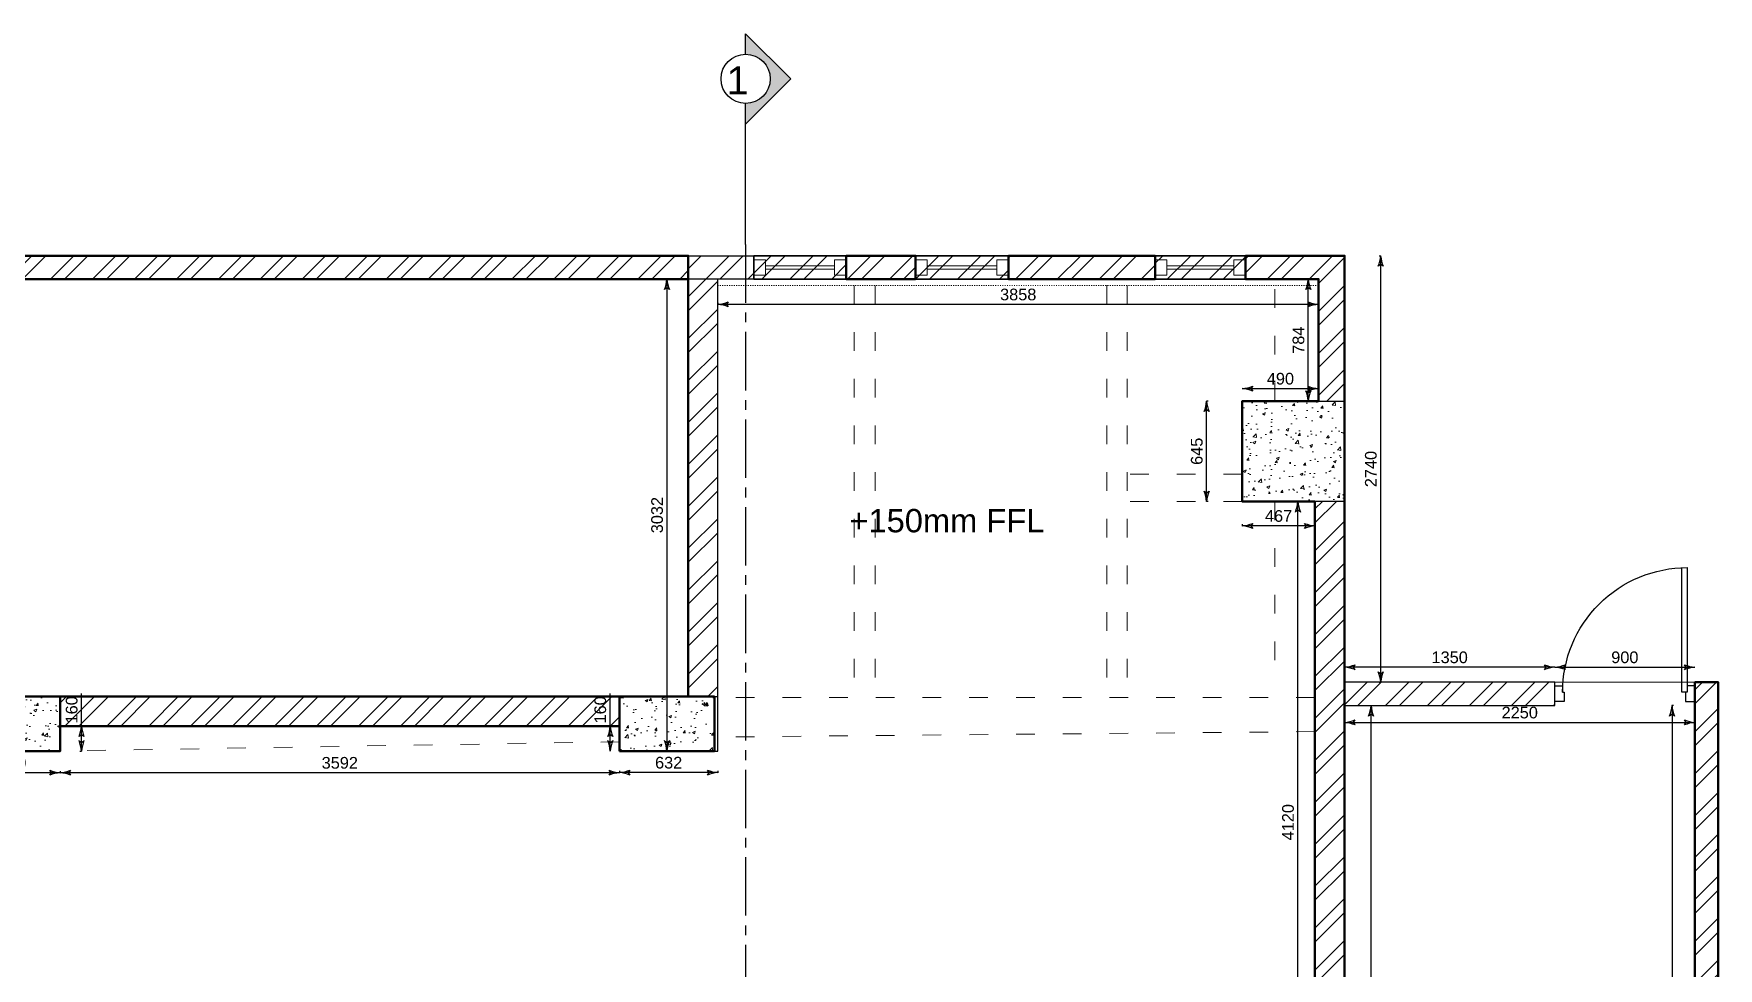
# Model space of a CAD drawing. Header units: millimetres. Extents: x 68727 to 319899, y -4876 to 265722.
# Drawn here: x 210178 to 220997, y 77975 to 83980 of the extents above; entities that cross this region are included whole.
import ezdxf

# ---------------------------------------------------------------- set-up
doc = ezdxf.new("R2010")
doc.units = ezdxf.units.MM
for name, pattern in [('ACAD_ISO03W100', [30, 12, -18]), ('CENTER2', [1.125, 0.75, -0.125, 0.125, -0.125]), ('DASHED2', [0.375, 0.25, -0.125]), ('HIDDEN', [9.525, 6.35, -3.175])]:
    doc.linetypes.add(name, pattern=pattern)
for name, color, linetype in [('beam', 1, 'DASHED2'), ('Dimensions', 172, 'Continuous'), ('Door', 23, 'Continuous'), ('POLY', 6, 'Continuous'), ('TEXT', 2, 'Continuous')]:
    doc.layers.add(name, color=color, linetype=linetype)
for name, color, linetype, lineweight in [('HACH', 252, 'Continuous', 13), ('HAT', 9, 'Continuous', 13), ('LS_DR_Plan Beam', 9, 'HIDDEN', 0), ('LS_DR_Wall', 7, 'Continuous', 35), ('LS_DR_Window', 30, 'Continuous', 5), ('SECTIONS', 10, 'Continuous', 25), ('wall', 5, 'Continuous', 30), ('Walls', 2, 'Continuous', 30)]:
    doc.layers.add(name, color=color, linetype=linetype, lineweight=lineweight)
doc.styles.add('2010 G', font='times.ttf')
doc.styles.get("Standard").update_dxf_attribs({"font": 'arial.ttf'})
doc.dimstyles.new('SC-25', dxfattribs={"dimtxt": 75, "dimasz": 0.4, "dimexe": 1, "dimexo": 100, "dimgap": 25, "dimtad": 1, "dimdec": 0, "dimzin": 0, "dimdsep": 46, "dimtxsty": 'Standard', "dimblk1": 'A1', "dimblk2": 'A1', "dimsah": 1, "dimcen": 0.09, "dimdle": 3, "dimclrd": 1, "dimclre": 1, "dimclrt": 1, "dimadec": 0, "dimazin": 0, "dimtfac": 1, "dimtdec": 0, "dimtofl": 0, "dimtmove": 0, "dimatfit": 2, "dimldrblk": 'A1', "dimfxl": 10, "dimfxlon": 1, "dimtolj": 1, "dimtzin": 0, "dimarcsym": 0})
pattern_1 = [(45, (-624962.11, -131860.55), (-134.70384, 134.70384), []), (45, (-624872.31, -131860.55), (-134.70384, 134.70384), [])]
pattern_2 = [(50, (-624962.11, -131860.55), (182.18467, -15.939086), [19.05, -209.55]), (355, (-624962.11, -131860.55), (-35.24342, 191.056845), [15.24, -167.640584]), (100.451445, (-624946.93, -131861.88), (146.941247, 175.117752), [16.19001, -178.090245]), (46.1842, (-624962.11, -131809.75), (271.07904, -42.04233), [28.575, -314.325]), (96.635558, (-624939.52, -131813.25), (237.404134, 247.426125), [24.28502, -267.13561]), (351.18415, (-624962.11, -131809.75), (237.40413, 247.426125), [22.85997, -251.45973]), (21, (-624936.71, -131822.45), (151.61439, -102.265198), [19.05, -209.55]), (326, (-624936.71, -131822.45), (61.80203, 184.187966), [15.24, -167.64]), (71.451445, (-624924.08, -131830.97), (213.41642, 81.92277), [16.19001, -178.089938]), (37.5, (-624962.114, -131860.55), (3.0886033, 84.555039), [0, -165.608, 0, -170.18, 0, -168.275]), (7.5, (-624962.11, -131860.55), (66.8196625, 100.180575), [0, -97.028, 0, -161.798, 0, -64.135]), (327.5, (-625018.756, -131860.55), (135.590595, -5.728744), [0, -63.5, 0, -198.12, 0, -262.89]), (317.5, (-625044.16, -131860.55), (148.129181, 25.426491), [0, -82.55, 0, -131.572, 0, -186.69])]
pattern_3 = [(45, (42379.16, 0), (-134.70384, 134.70384), []), (45, (42468.97, 0), (-134.70384, 134.70384), [])]
pattern_4 = [(45, (0, 894.51), (-134.70384, 134.70384), []), (45, (89.8, 894.51), (-134.70384, 134.70384), [])]

# ---------------------------------------------------------------- blocks, each defined once
blk = doc.blocks.new('SECL')
at = {"layer": 'Walls', "linetype": 'Continuous'}
blk.add_hatch(color=252, dxfattribs=at).paths.add_polyline_path([(144.9, -140.4), (0, -285.3), (0, -219.4, 0.414214), (79, -140.4, 0.414214), (0, -61.3), (0, 4.6)])
at = {"layer": 'beam', "color": 1, "linetype": 'Continuous', "ltscale": 0.5}
blk.add_lwpolyline([(0, -61.3), (0, 4.6), (145, -140.7), (0, -286.5), (0, -219.4)], dxfattribs=at)
at = {"layer": 'Walls', "color": 1, "linetype": 'Continuous'}
blk.add_line((0, -672.4), (0, -219.4), dxfattribs=at)
blk.add_circle((0, -140.4), 79, dxfattribs=at)
blk = doc.blocks.new('A1')
at = {"layer": 'wall', "color": 1}
for p, q in [((-138, 0), (-167, 40)), ((-167, -40), (-138, 0))]:
    blk.add_line(p, q, dxfattribs=at)
for centre, start, end in [((53, 586), 248, 264.8035), ((53, -586), 95.1965, 112)]:
    blk.add_arc(centre, 589, start, end, dxfattribs=at)
blk = doc.blocks.new('*D729')
at = {"layer": 'Defpoints', "color": 0, "transparency": 16777216}
for p in [(218297, 80974), (218407, 80974), (218407, 76854)]:
    blk.add_point(p, dxfattribs=at)
at = {"layer": 'Dimensions', "color": 1, "lineweight": -2, "transparency": 16777216}
for p, q in [((218307, 80974), (218296, 80974)), ((218297, 76855), (218297, 80974)), ((218307, 76854), (218296, 76854))]:
    blk.add_line(p, q, dxfattribs=at)
at = {"layer": 'Dimensions', "color": 1, "lineweight": -2, "transparency": 16777216, "xscale": 0.4, "yscale": 0.4, "zscale": 0.4}
for p, rotation in [((218297, 80974), 90), ((218297, 76854), 270)]:
    blk.add_blockref('A1', p, dxfattribs=dict(at, rotation=rotation))
at = {"layer": 'Dimensions', "color": 1, "transparency": 16777216, "insert": (218234, 78914), "char_height": 75, "attachment_point": 5, "rotation": 90}
blk.add_mtext('\\A1;4120', dxfattribs=at)
blk = doc.blocks.new('*D673')
at = {"layer": 'Defpoints', "color": 0, "transparency": 16777216}
for p in [(217940, 80974), (218407, 80974), (217940, 80818)]:
    blk.add_point(p, dxfattribs=at)
at = {"layer": 'Dimensions', "color": 1, "lineweight": -2, "transparency": 16777216}
for p, q in [((217940, 80828), (217940, 80817)), ((218407, 80828), (218407, 80817)), ((218406, 80818), (217940, 80818))]:
    blk.add_line(p, q, dxfattribs=at)
at = {"layer": 'Dimensions', "color": 1, "lineweight": -2, "transparency": 16777216, "xscale": 0.4, "yscale": 0.4, "zscale": 0.4, "rotation": 180}
blk.add_blockref('A1', (217940, 80818), dxfattribs=at)
at = {"layer": 'Dimensions', "color": 1, "lineweight": -2, "transparency": 16777216, "xscale": 0.4, "yscale": 0.4, "zscale": 0.4}
blk.add_blockref('A1', (218407, 80818), dxfattribs=at)
at = {"layer": 'Dimensions', "color": 1, "transparency": 16777216, "insert": (218173, 80881), "char_height": 75, "attachment_point": 5}
blk.add_mtext('\\A1;467', dxfattribs=at)
blk = doc.blocks.new('*D674')
at = {"layer": 'Defpoints', "color": 0, "transparency": 16777216}
for p in [(217711, 81619), (217940, 81619), (217940, 80974)]:
    blk.add_point(p, dxfattribs=at)
at = {"layer": 'Dimensions', "color": 1, "lineweight": -2, "transparency": 16777216}
for p, q in [((217721, 81619), (217710, 81619)), ((217711, 80975), (217711, 81619)), ((217721, 80974), (217710, 80974))]:
    blk.add_line(p, q, dxfattribs=at)
at = {"layer": 'Dimensions', "color": 1, "lineweight": -2, "transparency": 16777216, "xscale": 0.4, "yscale": 0.4, "zscale": 0.4}
for p, rotation in [((217711, 81619), 90), ((217711, 80974), 270)]:
    blk.add_blockref('A1', p, dxfattribs=dict(at, rotation=rotation))
at = {"layer": 'Dimensions', "color": 1, "transparency": 16777216, "insert": (217648, 81297), "char_height": 75, "attachment_point": 5, "rotation": 90}
blk.add_mtext('\\A1;645', dxfattribs=at)
blk = doc.blocks.new('*D675')
at = {"layer": 'Defpoints', "color": 0, "transparency": 16777216}
for p in [(218430, 81700), (217940, 81619), (218430, 81619)]:
    blk.add_point(p, dxfattribs=at)
at = {"layer": 'Dimensions', "color": 1, "lineweight": -2, "transparency": 16777216}
for p, q in [((217940, 81700), (217940, 81701)), ((217940, 81700), (218430, 81700)), ((218430, 81700), (218430, 81701))]:
    blk.add_line(p, q, dxfattribs=at)
at = {"layer": 'Dimensions', "color": 1, "lineweight": -2, "transparency": 16777216, "xscale": 0.4, "yscale": 0.4, "zscale": 0.4, "rotation": 180}
blk.add_blockref('A1', (217940, 81700), dxfattribs=at)
at = {"layer": 'Dimensions', "color": 1, "lineweight": -2, "transparency": 16777216, "xscale": 0.4, "yscale": 0.4, "zscale": 0.4}
blk.add_blockref('A1', (218430, 81700), dxfattribs=at)
at = {"layer": 'Dimensions', "color": 1, "transparency": 16777216, "insert": (218185, 81763), "char_height": 75, "attachment_point": 5}
blk.add_mtext('\\A1;490', dxfattribs=at)
blk = doc.blocks.new('*D662')
at = {"layer": 'Defpoints', "color": 0, "transparency": 16777216}
for p in [(218364, 82403), (218430, 82403), (218430, 81619)]:
    blk.add_point(p, dxfattribs=at)
at = {"layer": 'Dimensions', "color": 1, "lineweight": -2, "transparency": 16777216}
for p, q in [((218364, 82403), (218363, 82403)), ((218364, 81620), (218364, 82403)), ((218364, 81619), (218363, 81619))]:
    blk.add_line(p, q, dxfattribs=at)
at = {"layer": 'Dimensions', "color": 1, "lineweight": -2, "transparency": 16777216, "xscale": 0.4, "yscale": 0.4, "zscale": 0.4}
for p, rotation in [((218364, 82403), 90), ((218364, 81619), 270)]:
    blk.add_blockref('A1', p, dxfattribs=dict(at, rotation=rotation))
at = {"layer": 'Dimensions', "color": 1, "transparency": 16777216, "insert": (218301, 82011), "char_height": 75, "attachment_point": 5, "rotation": 90}
blk.add_mtext('\\A1;784', dxfattribs=at)
blk = doc.blocks.new('*D663')
at = {"layer": 'Defpoints', "color": 0, "transparency": 16777216}
for p in [(214572, 82403), (218430, 82403), (214572, 82241)]:
    blk.add_point(p, dxfattribs=at)
at = {"layer": 'Dimensions', "color": 1, "lineweight": -2, "transparency": 16777216}
for p, q in [((214572, 82251), (214572, 82240)), ((218430, 82241), (214572, 82241)), ((218430, 82251), (218430, 82240))]:
    blk.add_line(p, q, dxfattribs=at)
at = {"layer": 'Dimensions', "color": 1, "lineweight": -2, "transparency": 16777216, "xscale": 0.4, "yscale": 0.4, "zscale": 0.4, "rotation": 180}
blk.add_blockref('A1', (214572, 82241), dxfattribs=at)
at = {"layer": 'Dimensions', "color": 1, "lineweight": -2, "transparency": 16777216, "xscale": 0.4, "yscale": 0.4, "zscale": 0.4}
blk.add_blockref('A1', (218430, 82241), dxfattribs=at)
at = {"layer": 'Dimensions', "color": 1, "transparency": 16777216, "insert": (216501, 82304), "char_height": 75, "attachment_point": 5}
blk.add_mtext('\\A1;3858', dxfattribs=at)
blk = doc.blocks.new('*D664')
at = {"layer": 'Defpoints', "color": 0, "transparency": 16777216}
for p in [(214572, 82403), (214245, 79371), (214550, 79371)]:
    blk.add_point(p, dxfattribs=at)
at = {"layer": 'Dimensions', "color": 1, "lineweight": -2, "transparency": 16777216}
for p, q in [((214255, 82403), (214244, 82403)), ((214245, 82403), (214245, 79372)), ((214255, 79371), (214244, 79371))]:
    blk.add_line(p, q, dxfattribs=at)
at = {"layer": 'Dimensions', "color": 1, "lineweight": -2, "transparency": 16777216, "xscale": 0.4, "yscale": 0.4, "zscale": 0.4}
for p, rotation in [((214245, 82403), 90), ((214245, 79371), 270)]:
    blk.add_blockref('A1', p, dxfattribs=dict(at, rotation=rotation))
at = {"layer": 'Dimensions', "color": 1, "transparency": 16777216, "insert": (214182, 80887), "char_height": 75, "attachment_point": 5, "rotation": 90}
blk.add_mtext('\\A1;3032', dxfattribs=at)
blk = doc.blocks.new('*D665')
at = {"layer": 'Defpoints', "color": 0, "transparency": 16777216}
for p in [(213940, 79371), (214572, 79371), (213940, 79233)]:
    blk.add_point(p, dxfattribs=at)
at = {"layer": 'Dimensions', "color": 1, "lineweight": -2, "transparency": 16777216}
for p, q in [((213940, 79243), (213940, 79232)), ((214572, 79233), (213940, 79233)), ((214572, 79243), (214572, 79232))]:
    blk.add_line(p, q, dxfattribs=at)
at = {"layer": 'Dimensions', "color": 1, "lineweight": -2, "transparency": 16777216, "xscale": 0.4, "yscale": 0.4, "zscale": 0.4, "rotation": 180}
blk.add_blockref('A1', (213940, 79233), dxfattribs=at)
at = {"layer": 'Dimensions', "color": 1, "lineweight": -2, "transparency": 16777216, "xscale": 0.4, "yscale": 0.4, "zscale": 0.4}
blk.add_blockref('A1', (214572, 79233), dxfattribs=at)
at = {"layer": 'Dimensions', "color": 1, "transparency": 16777216, "insert": (214256, 79296), "char_height": 75, "attachment_point": 5}
blk.add_mtext('\\A1;632', dxfattribs=at)
blk = doc.blocks.new('*D666')
at = {"layer": 'Defpoints', "color": 0, "transparency": 16777216}
for p in [(210348, 79371), (213940, 79371), (210348, 79232)]:
    blk.add_point(p, dxfattribs=at)
at = {"layer": 'Dimensions', "color": 1, "lineweight": -2, "transparency": 16777216}
for p, q in [((210348, 79242), (210348, 79231)), ((213940, 79232), (210348, 79232)), ((213940, 79242), (213940, 79231))]:
    blk.add_line(p, q, dxfattribs=at)
at = {"layer": 'Dimensions', "color": 1, "lineweight": -2, "transparency": 16777216, "xscale": 0.4, "yscale": 0.4, "zscale": 0.4, "rotation": 180}
blk.add_blockref('A1', (210348, 79232), dxfattribs=at)
at = {"layer": 'Dimensions', "color": 1, "lineweight": -2, "transparency": 16777216, "xscale": 0.4, "yscale": 0.4, "zscale": 0.4}
blk.add_blockref('A1', (213940, 79232), dxfattribs=at)
at = {"layer": 'Dimensions', "color": 1, "transparency": 16777216, "insert": (212144, 79295), "char_height": 75, "attachment_point": 5}
blk.add_mtext('\\A1;3592', dxfattribs=at)
blk = doc.blocks.new('*D657')
at = {"layer": 'Defpoints', "color": 0, "transparency": 16777216}
for p in [(209738, 79371), (210348, 79371), (209738, 79232)]:
    blk.add_point(p, dxfattribs=at)
at = {"layer": 'Dimensions', "color": 1, "lineweight": -2, "transparency": 16777216}
for p, q in [((209738, 79242), (209738, 79231)), ((210348, 79232), (209738, 79232)), ((210348, 79242), (210348, 79231))]:
    blk.add_line(p, q, dxfattribs=at)
at = {"layer": 'Dimensions', "color": 1, "lineweight": -2, "transparency": 16777216, "xscale": 0.4, "yscale": 0.4, "zscale": 0.4, "rotation": 180}
blk.add_blockref('A1', (209738, 79232), dxfattribs=at)
at = {"layer": 'Dimensions', "color": 1, "lineweight": -2, "transparency": 16777216, "xscale": 0.4, "yscale": 0.4, "zscale": 0.4}
blk.add_blockref('A1', (210348, 79232), dxfattribs=at)
at = {"layer": 'Dimensions', "color": 1, "transparency": 16777216, "insert": (210043, 79295), "char_height": 75, "attachment_point": 5}
blk.add_mtext('\\A1;610', dxfattribs=at)
blk = doc.blocks.new('*D660')
at = {"layer": 'Defpoints', "color": 0, "transparency": 16777216}
for p in [(210348, 79531), (210485, 79531), (210348, 79371)]:
    blk.add_point(p, dxfattribs=at)
at = {"layer": 'Dimensions', "color": 1, "lineweight": -2, "transparency": 16777216}
for p, q in [((210485, 79531), (210485, 79740)), ((210475, 79531), (210486, 79531)), ((210485, 79372), (210485, 79531)), ((210475, 79371), (210486, 79371))]:
    blk.add_line(p, q, dxfattribs=at)
at = {"layer": 'Dimensions', "color": 1, "lineweight": -2, "transparency": 16777216, "xscale": 0.4, "yscale": 0.4, "zscale": 0.4}
for p, rotation in [((210485, 79531), 90), ((210485, 79371), 270)]:
    blk.add_blockref('A1', p, dxfattribs=dict(at, rotation=rotation))
at = {"layer": 'Dimensions', "color": 1, "transparency": 16777216, "insert": (210422, 79636), "char_height": 75, "attachment_point": 5, "rotation": 90}
blk.add_mtext('\\A1;160', dxfattribs=at)
blk = doc.blocks.new('*D661')
at = {"layer": 'Defpoints', "color": 0, "transparency": 16777216}
for p in [(213881, 79531), (213940, 79531), (213940, 79371)]:
    blk.add_point(p, dxfattribs=at)
at = {"layer": 'Dimensions', "color": 1, "lineweight": -2, "transparency": 16777216}
for p, q in [((213881, 79531), (213881, 79740)), ((213881, 79531), (213880, 79531)), ((213881, 79372), (213881, 79531)), ((213881, 79371), (213880, 79371))]:
    blk.add_line(p, q, dxfattribs=at)
at = {"layer": 'Dimensions', "color": 1, "lineweight": -2, "transparency": 16777216, "xscale": 0.4, "yscale": 0.4, "zscale": 0.4}
for p, rotation in [((213881, 79531), 90), ((213881, 79371), 270)]:
    blk.add_blockref('A1', p, dxfattribs=dict(at, rotation=rotation))
at = {"layer": 'Dimensions', "color": 1, "transparency": 16777216, "insert": (213817, 79636), "char_height": 75, "attachment_point": 5, "rotation": 90}
blk.add_mtext('\\A1;160', dxfattribs=at)
blk = doc.blocks.new('*D670')
at = {"layer": 'Defpoints', "color": 0, "transparency": 16777216}
for p in [(218597, 79663), (220847, 79663), (220847, 79555)]:
    blk.add_point(p, dxfattribs=at)
at = {"layer": 'Dimensions', "color": 1, "lineweight": -2, "transparency": 16777216}
for p, q in [((218597, 79563), (218597, 79554)), ((218597, 79555), (220847, 79555)), ((220847, 79563), (220847, 79554))]:
    blk.add_line(p, q, dxfattribs=at)
at = {"layer": 'Dimensions', "color": 1, "lineweight": -2, "transparency": 16777216, "xscale": 0.4, "yscale": 0.4, "zscale": 0.4, "rotation": 180}
blk.add_blockref('A1', (218597, 79555), dxfattribs=at)
at = {"layer": 'Dimensions', "color": 1, "lineweight": -2, "transparency": 16777216, "xscale": 0.4, "yscale": 0.4, "zscale": 0.4}
blk.add_blockref('A1', (220847, 79555), dxfattribs=at)
at = {"layer": 'Dimensions', "color": 1, "transparency": 16777216, "insert": (219722, 79618), "char_height": 75, "attachment_point": 5}
blk.add_mtext('\\A1;2250', dxfattribs=at)
blk = doc.blocks.new('*D671')
at = {"layer": 'Defpoints', "color": 0, "transparency": 16777216}
for p in [(220847, 79663), (220700, 73563), (220847, 73563)]:
    blk.add_point(p, dxfattribs=at)
at = {"layer": 'Dimensions', "color": 1, "lineweight": -2, "transparency": 16777216}
for p, q in [((220710, 79663), (220699, 79663)), ((220700, 79663), (220700, 73564)), ((220710, 73563), (220699, 73563))]:
    blk.add_line(p, q, dxfattribs=at)
at = {"layer": 'Dimensions', "color": 1, "lineweight": -2, "transparency": 16777216, "xscale": 0.4, "yscale": 0.4, "zscale": 0.4}
for p, rotation in [((220700, 79663), 90), ((220700, 73563), 270)]:
    blk.add_blockref('A1', p, dxfattribs=dict(at, rotation=rotation))
at = {"layer": 'Dimensions', "color": 1, "transparency": 16777216, "insert": (220637, 76613), "char_height": 75, "attachment_point": 5, "rotation": 90}
blk.add_mtext('\\A1;6100', dxfattribs=at)
blk = doc.blocks.new('*D656')
at = {"layer": 'Defpoints', "color": 0, "transparency": 16777216}
for p in [(218597, 79663), (218767, 79663), (218597, 75343)]:
    blk.add_point(p, dxfattribs=at)
at = {"layer": 'Dimensions', "color": 1, "lineweight": -2, "transparency": 16777216}
for p, q in [((218757, 79663), (218768, 79663)), ((218767, 75344), (218767, 79663)), ((218757, 75343), (218768, 75343))]:
    blk.add_line(p, q, dxfattribs=at)
at = {"layer": 'Dimensions', "color": 1, "lineweight": -2, "transparency": 16777216, "xscale": 0.4, "yscale": 0.4, "zscale": 0.4}
for p, rotation in [((218767, 79663), 90), ((218767, 75343), 270)]:
    blk.add_blockref('A1', p, dxfattribs=dict(at, rotation=rotation))
at = {"layer": 'Dimensions', "color": 1, "transparency": 16777216, "insert": (218703, 77503), "char_height": 75, "attachment_point": 5, "rotation": 90}
blk.add_mtext('\\A1;4320', dxfattribs=at)
blk = doc.blocks.new('D900')
for points in [[(0, 840), (0, 900), (100, 900), (100, 850), (60, 850), (60, 840)], [(0, 60), (0, 0), (100, 0), (100, 50), (60, 50), (60, 60)]]:
    blk.add_lwpolyline(points, close=True)
blk.add_lwpolyline([(60, 850, -0.414214), (860, 50), (60, 50), (60, 85), (859, 85)], format="xyb")
blk = doc.blocks.new('*D873')
at = {"layer": 'Defpoints', "color": 0, "transparency": 16777216}
for p in [(218597, 79910), (218597, 79813), (219947, 79813)]:
    blk.add_point(p, dxfattribs=at)
at = {"layer": 'POLY', "color": 1, "lineweight": -2, "transparency": 16777216}
for p, q in [((218597, 79910), (218597, 79911)), ((219947, 79910), (218597, 79910)), ((219947, 79910), (219947, 79911))]:
    blk.add_line(p, q, dxfattribs=at)
at = {"layer": 'POLY', "color": 1, "lineweight": -2, "transparency": 16777216, "xscale": 0.4, "yscale": 0.4, "zscale": 0.4, "rotation": 180}
blk.add_blockref('A1', (218597, 79910), dxfattribs=at)
at = {"layer": 'POLY', "color": 1, "lineweight": -2, "transparency": 16777216, "xscale": 0.4, "yscale": 0.4, "zscale": 0.4}
blk.add_blockref('A1', (219947, 79910), dxfattribs=at)
at = {"layer": 'POLY', "color": 1, "transparency": 16777216, "insert": (219272, 79973), "char_height": 75, "attachment_point": 5}
blk.add_mtext('\\A1;1350', dxfattribs=at)
blk = doc.blocks.new('*D878')
at = {"layer": 'Defpoints', "color": 0, "transparency": 16777216}
for p in [(220847, 79910), (219947, 79813), (220847, 79813)]:
    blk.add_point(p, dxfattribs=at)
at = {"layer": 'POLY', "color": 1, "lineweight": -2, "transparency": 16777216}
for p, q in [((219947, 79910), (219947, 79911)), ((219948, 79910), (220847, 79910)), ((220847, 79910), (220847, 79911))]:
    blk.add_line(p, q, dxfattribs=at)
at = {"layer": 'POLY', "color": 1, "lineweight": -2, "transparency": 16777216, "xscale": 0.4, "yscale": 0.4, "zscale": 0.4, "rotation": 180}
blk.add_blockref('A1', (219947, 79910), dxfattribs=at)
at = {"layer": 'POLY', "color": 1, "lineweight": -2, "transparency": 16777216, "xscale": 0.4, "yscale": 0.4, "zscale": 0.4}
blk.add_blockref('A1', (220847, 79910), dxfattribs=at)
at = {"layer": 'POLY', "color": 1, "transparency": 16777216, "insert": (220397, 79973), "char_height": 75, "attachment_point": 5}
blk.add_mtext('\\A1;900', dxfattribs=at)
blk = doc.blocks.new('*D980')
at = {"color": 1, "lineweight": -2, "transparency": 16777216}
for p, q in [((218819, 82553), (218830, 82553)), ((218829, 79814), (218829, 82553)), ((218819, 79813), (218830, 79813))]:
    blk.add_line(p, q, dxfattribs=at)
at = {"layer": 'Defpoints', "color": 0, "transparency": 16777216}
for p in [(218597, 82553), (218829, 82553), (218597, 79813)]:
    blk.add_point(p, dxfattribs=at)
at = {"color": 1, "lineweight": -2, "transparency": 16777216, "xscale": 0.4, "yscale": 0.4, "zscale": 0.4}
for p, rotation in [((218829, 82553), 90), ((218829, 79813), 270)]:
    blk.add_blockref('A1', p, dxfattribs=dict(at, rotation=rotation))
at = {"color": 1, "transparency": 16777216, "insert": (218766, 81183), "char_height": 75, "attachment_point": 5, "rotation": 90}
blk.add_mtext('\\A1;2740', dxfattribs=at)

msp = doc.modelspace()

# ---------------------------------------------------------------- hatches: boundary and pattern name
at = {"layer": 'HACH'}
h = msp.add_hatch(dxfattribs=at)
h.set_pattern_fill('ANSI32', color=256, scale=20)
h.set_pattern_definition(pattern_1)
h.paths.add_polyline_path([(203995.9, 82553.2), (203995.9, 79721.2), (204145.9, 79721.2), (204145.9, 82403.2), (214382, 82403.2), (214382, 82553.2)])
h = msp.add_hatch(dxfattribs=at)
h.set_pattern_fill('ANSI32', color=256, scale=20)
h.set_pattern_definition(pattern_3)
h.paths.add_polyline_path([(214572, 82403.2), (214802, 82403.2), (214802, 82553.2), (214382, 82553.2), (214382, 79721.2), (214550, 79721.2), (214572, 79721.2)])
h = msp.add_hatch(dxfattribs=at)
h.set_pattern_fill('ANSI32', color=5, scale=20)
h.set_pattern_definition(pattern_3)
h.paths.add_polyline_path([(214802, 82553.2), (215397, 82553.2), (215397, 82403.2), (214802, 82403.2)])
h.paths.add_polyline_path([(215842, 82553.2), (216439, 82553.2), (216439, 82403.2), (215842, 82403.2)])
h.paths.add_polyline_path([(217381, 82553.2), (217961, 82553.2), (217961, 82403.2), (217381, 82403.2)])
h = msp.add_hatch(dxfattribs=at)
h.set_pattern_fill('ANSI32', color=256, scale=20)
h.set_pattern_definition(pattern_1)
h.paths.add_polyline_path([(215842, 82553.2), (215397, 82553.2), (215397, 82403.2), (215582, 82403.2), (215842, 82403.2)])
h = msp.add_hatch(dxfattribs=at)
h.set_pattern_fill('ANSI32', color=256, scale=20)
h.set_pattern_definition(pattern_1)
h.paths.add_polyline_path([(217381, 82553.2), (216439, 82553.2), (216439, 82403.2), (217381, 82403.2)])
h = msp.add_hatch(dxfattribs=at)
h.set_pattern_fill('ANSI32', color=256, scale=20)
h.set_pattern_definition(pattern_1)
h.paths.add_polyline_path([(218597, 82553.2), (217961, 82553.2), (217961, 82403.2), (218430, 82403.2), (218430, 81619.2), (218597, 81619.2)])
h = msp.add_hatch(dxfattribs=at)
h.set_pattern_fill('AR-CONC', color=256)
h.set_pattern_definition(pattern_2)
h.paths.add_polyline_path([(218597, 81619.2), (217940, 81619.2), (217940, 80974.2), (218597, 80974.2)])
h = msp.add_hatch(dxfattribs=at)
h.set_pattern_fill('ANSI32', color=256, scale=20)
h.set_pattern_definition(pattern_3)
h.paths.add_polyline_path([(218597, 80974.2), (218406.8, 80974.2), (218406.9, 79711.2), (218406.8, 79531.2), (218407, 79531.2), (218407, 76854.2), (218597, 76854.2)])
h = msp.add_hatch(dxfattribs=at)
h.set_pattern_fill('ANSI32', color=5, scale=20)
h.set_pattern_definition(pattern_4)
h.paths.add_polyline_path([(218597, 79813.2), (218597, 79663.2), (219947.3, 79663.1), (219947.3, 79813.2)])
h.paths.add_polyline_path([(220847.3, 73413.2), (220847.3, 73563.2), (219497, 73563.2), (219497, 73413.2)])
h = msp.add_hatch(dxfattribs=at)
h.set_pattern_fill('ANSI32', color=256, scale=20)
h.set_pattern_definition(pattern_4)
h.paths.add_polyline_path([(220997.3, 79813.2), (220847.3, 79813.2), (220847.3, 79789.6), (220847.3, 79789.6), (220847.3, 79689.6), (220847.3, 79663.2), (220847.3, 73563.2), (220847.3, 73413.2), (220997.3, 73413.2)])
h = msp.add_hatch(dxfattribs=at)
h.set_pattern_fill('AR-CONC', color=256)
h.set_pattern_definition(pattern_2)
h.paths.add_polyline_path([(210348, 79371.2), (210348, 79721.2), (209738, 79721.2), (209738, 79371.2)])
h = msp.add_hatch(dxfattribs=at)
h.set_pattern_fill('ANSI32', color=256, scale=20)
h.set_pattern_definition(pattern_1)
h.paths.add_polyline_path([(213940, 79721.2), (210348, 79721.2), (210348, 79531.2), (213940, 79531.2)])
h = msp.add_hatch(dxfattribs=at)
h.set_pattern_fill('AR-CONC', color=256)
h.set_pattern_definition(pattern_2)
h.paths.add_polyline_path([(214550, 79371.2), (214550, 79721.2), (213940, 79721.2), (213940, 79371.2)])

# ---------------------------------------------------------------- linework, layer by layer
for points in [[(214382, 82553.2), (214802, 82553.2), (214802, 82403.2), (214382, 82403.2)], [(214550, 79371.2), (214572.4, 79371.2), (214572.4, 79721.2)]]:
    msp.add_lwpolyline(points)
at = {"color": 5}
for points in [[(214802, 82553.2), (215397, 82553.2), (215397, 82403.2), (214802, 82403.2)], [(215842, 82553.2), (216439, 82553.2), (216439, 82403.2), (215842, 82403.2)], [(217381, 82553.2), (217961, 82553.2), (217961, 82403.2), (217381, 82403.2)]]:
    msp.add_lwpolyline(points, close=True, dxfattribs=at)
msp.add_lwpolyline([(214572.4, 82403.2), (214382, 82403.2), (214382, 79721.2), (214572.4, 79721.2)], close=True)
for points in [[(219947.3, 79663.2), (219947.3, 79813.2), (218597, 79813.2)], [(218597, 79663.2), (219947.3, 79663.1)]]:
    msp.add_lwpolyline(points, dxfattribs=at)
at = {"layer": 'HACH'}
msp.add_lwpolyline([(219947.3, 79813.2), (220847.3, 79813.2)], dxfattribs=at)
at = {"layer": 'LS_DR_Plan Beam', "linetype": 'ACAD_ISO03W100', "ltscale": 0.5}
msp.add_line((218430, 82363.2), (214572, 82363.2), dxfattribs=at)
at = {"layer": 'LS_DR_Plan Beam', "linetype": 'ACAD_ISO03W100', "ltscale": 10, "transparency": 33554508}
for p, q in [((215447, 82363.2), (215447, 79721.2)), ((215582, 82363.2), (215582, 79721.2)), ((217070, 82363.2), (217070, 79711.2)), ((217200, 82363.2), (217200, 79711.2)), ((218150, 81619.2), (218150, 82363.2)), ((217940, 81150.2), (217200, 81150.2)), ((217940, 80974.2), (217200, 80974.2)), ((218150, 80974.2), (218150, 79831.2)), ((218406.8, 79716.2), (214550, 79716.2)), ((213940, 79431.2), (210348, 79371.2)), ((218407, 79496.2), (214550, 79461.2))]:
    msp.add_line(p, q, dxfattribs=at)
at = {"layer": 'LS_DR_Wall', "color": 8, "ltscale": 0.25}
for p, q in [((214802, 82553.2), (215397, 82553.2)), ((215842, 82553.2), (216439, 82553.2)), ((217381, 82553.2), (217961, 82553.2)), ((214802, 82403.2), (215397, 82403.2)), ((215842, 82403.2), (216439, 82403.2)), ((217381, 82403.2), (217961, 82403.2))]:
    msp.add_line(p, q, dxfattribs=at)
at = {"layer": 'LS_DR_Wall', "lineweight": 50, "ltscale": 0.25}
msp.add_line((210348, 79531.2), (213940, 79531.2), dxfattribs=at)
for points in [[(207970.2, 79721.2), (214382, 79721.2), (214382, 82553.2), (203995.9, 82553.2), (203995.9, 79721.2), (206206, 79721.2)], [(215582, 82403.2), (215842, 82403.2), (215842, 82553.2), (215397, 82553.2), (215397, 82403.2), (215582, 82403.2)], [(218597, 75343.2), (218597, 82553.2), (217961, 82553.2), (217961, 82403.2), (218430, 82403.2), (218430, 81619.2), (217940, 81619.2), (217940, 80974.2), (218406.8, 80974.2), (218406.8, 79711.2), (218406.8, 79711.2), (218406.8, 79531.2), (218407, 79531.2), (218407, 76854.2), (217977, 76854.2), (217977, 76244.2), (218407, 76244.2), (218407, 75343.2)], [(214382, 79871.2), (214382, 82403.2), (204145.9, 82403.2), (204145.9, 79721.2)], [(220847.3, 73413.2), (220997.3, 73413.2), (220997.3, 79813.2), (220847.3, 79813.2), (220847.3, 79663.2), (220847.3, 73563.2)]]:
    msp.add_lwpolyline(points, dxfattribs=at)
for points in [[(217381, 82553.2), (216439, 82553.2), (216439, 82403.2), (217381, 82403.2)], [(209738, 79721.2), (210348, 79721.2), (210348, 79371.2), (209738, 79371.2)], [(213940, 79371.2), (214550, 79371.2), (214550, 79721.2), (213940, 79721.2)]]:
    msp.add_lwpolyline(points, close=True, dxfattribs=at)
at = {"layer": 'LS_DR_Wall', "lineweight": 30, "ltscale": 0.25}
msp.add_lwpolyline([(217940, 81619.2), (218597, 81619.2), (218597, 80974.2), (217940, 80974.2)], close=True, dxfattribs=at)
at = {"layer": 'LS_DR_Window', "ltscale": 0.25}
for points in [[(214802, 82528.2), (214802, 82428.2), (214877, 82428.2), (214877, 82528.2)], [(215397, 82528.2), (215397, 82428.2), (215322, 82428.2), (215322, 82528.2)], [(215842, 82528.2), (215842, 82428.2), (215917, 82428.2), (215917, 82528.2)], [(216439, 82528.2), (216439, 82428.2), (216364, 82428.2), (216364, 82528.2)], [(217381, 82528.2), (217381, 82428.2), (217456, 82428.2), (217456, 82528.2)], [(217961, 82528.2), (217961, 82428.2), (217886, 82428.2), (217886, 82528.2)]]:
    msp.add_lwpolyline(points, close=True, dxfattribs=at)
for points in [[(214877, 82488.2), (215322, 82488.2)], [(215322, 82468.2), (214877, 82468.2)], [(215917, 82488.2), (216364, 82488.2)], [(216364, 82468.2), (215917, 82468.2)], [(217456, 82488.2), (217886, 82488.2)], [(217886, 82468.2), (217456, 82468.2)]]:
    msp.add_lwpolyline(points, dxfattribs=at)
at = {"layer": 'SECTIONS', "linetype": 'CENTER2', "ltscale": 500}
msp.add_lwpolyline([(214750.3, 82626.1), (214750.3, 57635.8)], dxfattribs=at)

# ---------------------------------------------------------------- block references
at = {"layer": 'Door', "rotation": 90.00000000000001}
msp.add_blockref('D900', (220847.3, 79689.6), dxfattribs=at)
at = {"layer": 'HAT', "color": 252, "xscale": 2, "yscale": 2, "zscale": 2}
msp.add_blockref('SECL', (214750.3, 83971), dxfattribs=at)

# ---------------------------------------------------------------- texts
at = {"color": 7, "insert": (215417, 80926.4), "char_height": 150, "attachment_point": 1}
msp.add_mtext_dynamic_manual_height_columns('\\pxt5;+150mm FFL', width=24159.375, gutter_width=47.5, heights=[47.9], dxfattribs=at)
at = {"layer": 'TEXT', "color": 3, "insert": (214768.5, 83769.5), "char_height": 180, "width": 2763.865, "attachment_point": 3, "style": '2010 G'}
msp.add_mtext('{\\fArial|b0|i0|c0|p34;1}', dxfattribs=at)

# ---------------------------------------------------------------- dimensions: what is measured, and where the dimension line sits
dim = msp.add_linear_dim(base=(218828.9, 82553.2), p1=(218597, 79813.2), p2=(218597, 82553.2), angle=90, dimstyle='SC-25')
dim.commit()
dim.dimension.update_dxf_attribs({"geometry": '*D980', "text_midpoint": (218765.6, 81183.2)})
at = {"layer": 'Dimensions'}
for base, p1, p2, picture, middle in [((214245, 79371.2), (214572, 82403.2), (214550, 79371.2), '*D664', (214181.6, 80887.2)), ((218364.4, 82403.2), (218430, 81619.2), (218430, 82403.2), '*D662', (218301.1, 82011.2)), ((217711.2, 81619.2), (217940, 80974.2), (217940, 81619.2), '*D674', (217647.9, 81296.7)), ((218297.4, 80974.2), (218407, 76854.2), (218406.8, 80974.2), '*D729', (218234.1, 78914.2)), ((210485.3, 79531.2), (210348, 79371.2), (210348, 79531.2), '*D660', (210422, 79635.8)), ((213880.6, 79531.2), (213940, 79371.2), (213940, 79531.2), '*D661', (213817.3, 79635.8)), ((218766.7, 79663.2), (218597, 75343.2), (218597, 79663.2), '*D656', (218703.3, 77503.2)), ((220699.9, 73563.2), (220847.3, 79663.2), (220847.3, 73563.2), '*D671', (220636.6, 76613.2))]:
    dim = msp.add_linear_dim(base=base, p1=p1, p2=p2, angle=90, dimstyle='SC-25', dxfattribs=at)
    dim.commit()
    dim.dimension.update_dxf_attribs({"geometry": picture, "text_midpoint": middle})
for base, p1, p2, picture, middle in [((214572, 82240.9), (218430, 82403.2), (214572, 82403.2), '*D663', (216501, 82304.2)), ((218430, 81699.5), (217940, 81619.2), (218430, 81619.2), '*D675', (218185, 81762.8)), ((217940, 80818), (218406.8, 80974.1), (217940, 80974.2), '*D673', (218173.4, 80881.3)), ((220847.3, 79555), (218597, 79663.2), (220847.3, 79663.2), '*D670', (219722.1, 79618.3)), ((209738, 79232), (210348, 79371.2), (209738, 79371.2), '*D657', (210043, 79295.3)), ((210348, 79232), (213940, 79371.2), (210348, 79371.2), '*D666', (212144, 79295.3)), ((213940, 79233), (214572, 79371.2), (213940, 79371.2), '*D665', (214256, 79296.3))]:
    dim = msp.add_linear_dim(base=base, p1=p1, p2=p2, dimstyle='SC-25', dxfattribs=at)
    dim.commit()
    dim.dimension.update_dxf_attribs({"geometry": picture, "text_midpoint": middle})
at = {"layer": 'POLY'}
for base, p2, picture, middle in [((218597, 79909.9), (218597, 79813.2), '*D873', (219272.1, 79973.3)), ((220847.3, 79909.9), (220847.3, 79813.2), '*D878', (220397.3, 79973.2))]:
    dim = msp.add_linear_dim(base=base, p1=(219947.3, 79813.2), p2=p2, dimstyle='SC-25', dxfattribs=at)
    dim.commit()
    dim.dimension.update_dxf_attribs({"geometry": picture, "text_midpoint": middle})

doc.saveas('drawing.dxf')
